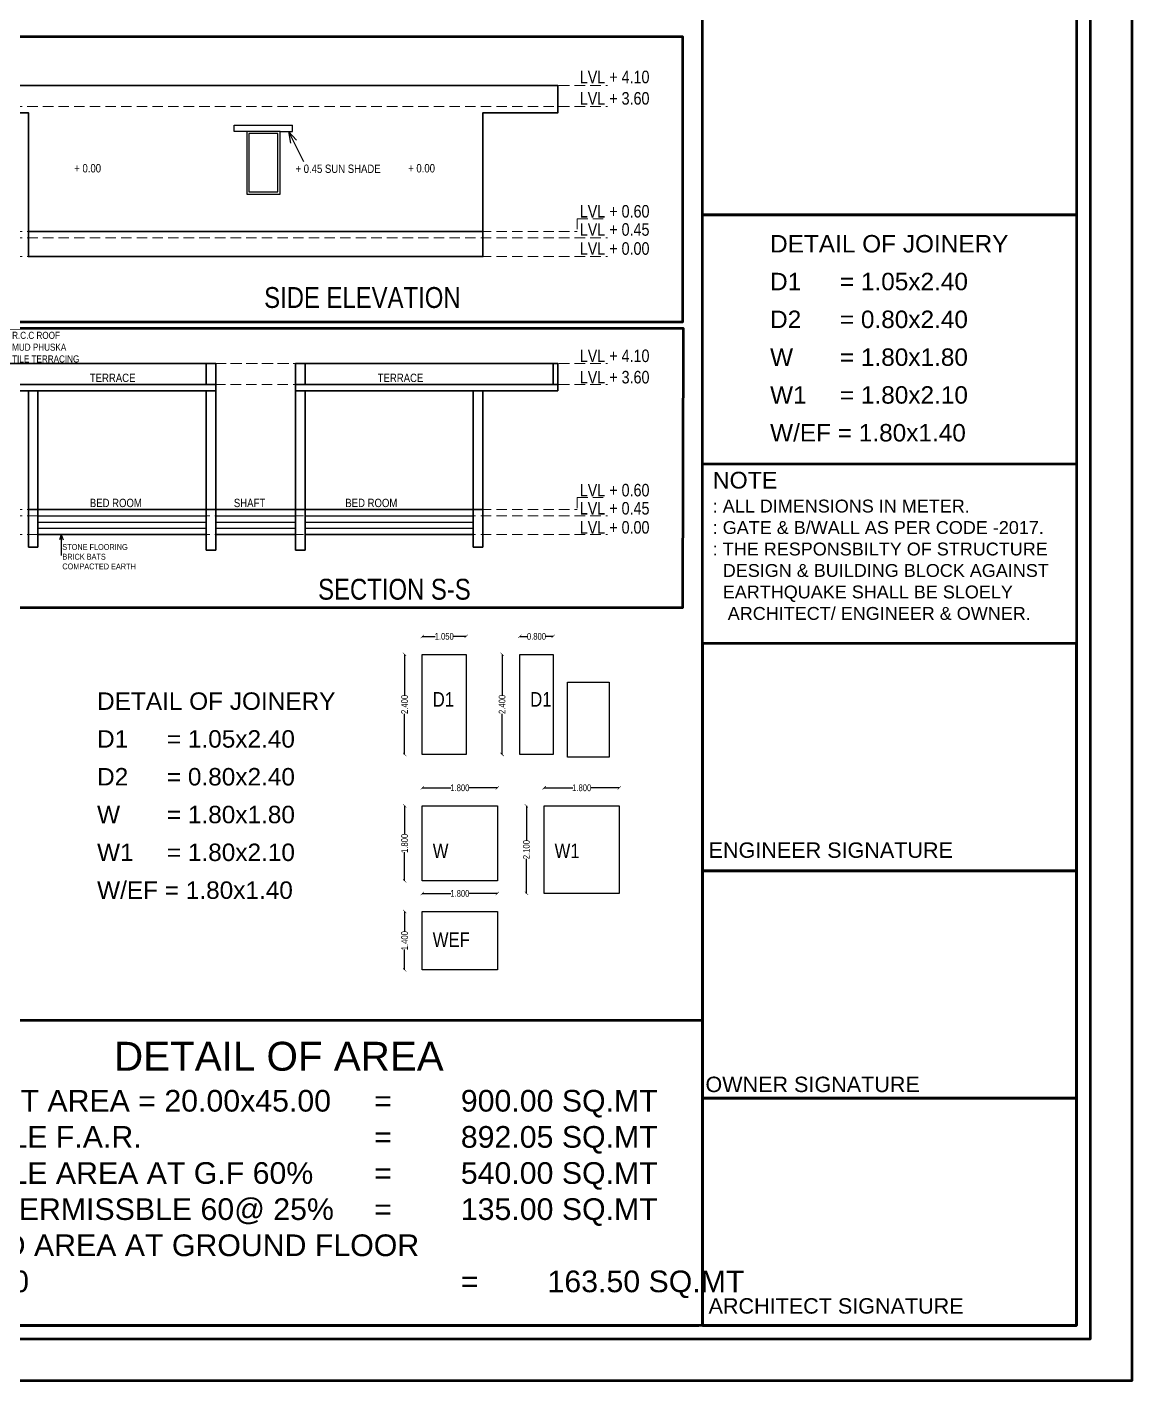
# Model space of a CAD drawing. Header units: metres. Extents: x 0 to 74, y 0 to 58.2.
# Drawn here: x 47.52 to 74.02, y 0 to 32.47 of the extents above; entities that cross this region are included whole.
import ezdxf

# ---------------------------------------------------------------- set-up
doc = ezdxf.new("R2010")
doc.units = ezdxf.units.M
doc.header["$MEASUREMENT"] = 0
doc.linetypes.add('DASHED2', pattern=[0.375, 0.25, -0.125])
doc.layers.get('0').update_dxf_attribs({"lineweight": 30})
doc.layers.add('AP_MARKING', color=7, linetype='Continuous', plot=False)
for name, color, linetype, lineweight in [('AREA', 7, 'Continuous', 25), ('AUTOPLAN', 6, 'Continuous', 25), ('BUILDING', 7, 'Continuous', 53), ('FLOOR-GROUND', 7, 'Continuous', 50), ('STAIR', 7, 'Continuous', 70)]:
    doc.layers.add(name, color=color, linetype=linetype, lineweight=lineweight)
doc.styles.add('NOTES', font='arial.ttf')
doc.styles.get("Standard").update_dxf_attribs({"font": 'ARIALN.TTF'})
doc.dimstyles.get("Standard").update_dxf_attribs({"dimtxt": 0.18, "dimasz": 0.18, "dimexe": 0.18, "dimexo": 0.0625, "dimgap": 0.09, "dimtad": 0, "dimtih": 1, "dimtoh": 1, "dimdec": 4, "dimzin": 0, "dimdsep": 46, "dimtxsty": 'Standard', "dimcen": 0.09, "dimadec": 0, "dimazin": 0, "dimtfac": 1, "dimtdec": 4, "dimtofl": 0, "dimtmove": 0, "dimatfit": 3, "dimfxl": 1, "dimtolj": 1, "dimtzin": 0, "dimarcsym": 0})

# ---------------------------------------------------------------- blocks, each defined once
blk = doc.blocks.new('_ArchTick')
at = {"color": 0, "linetype": 'ByBlock', "const_width": 0.15}
blk.add_lwpolyline([(-0.5, -0.5), (0.5, 0.5)], dxfattribs=at)
blk = doc.blocks.new('*D47')
at = {"layer": 'AUTOPLAN', "lineweight": -2, "transparency": 16777216}
for p, q in [((57.001, 17.858), (57.311, 17.858)), ((58.051, 17.858), (57.741, 17.858))]:
    blk.add_line(p, q, dxfattribs=at)
at = {"layer": 'DEFPOINTS', "color": 0, "lineweight": 50, "transparency": 16777216}
for p in [(57.001, 17.858), (57.001, 17.427), (58.051, 17.427)]:
    blk.add_point(p, dxfattribs=at)
at = {"layer": 'AUTOPLAN', "lineweight": -2, "transparency": 16777216, "xscale": 0.08, "yscale": 0.08, "zscale": 0.08, "rotation": 180}
blk.add_blockref('_ArchTick', (57.001, 17.858), dxfattribs=at)
at = {"layer": 'AUTOPLAN', "lineweight": -2, "transparency": 16777216, "xscale": 0.08, "yscale": 0.08, "zscale": 0.08}
blk.add_blockref('_ArchTick', (58.051, 17.858), dxfattribs=at)
at = {"layer": 'AUTOPLAN', "color": 0, "transparency": 16777216, "insert": (57.526, 17.858), "char_height": 0.16, "attachment_point": 5}
blk.add_mtext('\\A1;1.050', dxfattribs=at)
blk = doc.blocks.new('*D48')
at = {"layer": 'AUTOPLAN', "lineweight": -2, "transparency": 16777216}
for p, q in [((56.576, 17.427), (56.576, 16.449)), ((56.576, 15.027), (56.576, 16.004))]:
    blk.add_line(p, q, dxfattribs=at)
at = {"layer": 'DEFPOINTS', "color": 0, "lineweight": 50, "transparency": 16777216}
for p in [(57.001, 17.427), (56.576, 15.027), (57.001, 15.027)]:
    blk.add_point(p, dxfattribs=at)
at = {"layer": 'AUTOPLAN', "lineweight": -2, "transparency": 16777216, "xscale": 0.08, "yscale": 0.08, "zscale": 0.08}
for p, rotation in [((56.576, 17.427), 90), ((56.576, 15.027), 270)]:
    blk.add_blockref('_ArchTick', p, dxfattribs=dict(at, rotation=rotation))
at = {"layer": 'AUTOPLAN', "color": 0, "transparency": 16777216, "insert": (56.576, 16.227), "char_height": 0.16, "attachment_point": 5, "rotation": 90}
blk.add_mtext('\\A1;2.400', dxfattribs=at)
blk = doc.blocks.new('*D49')
at = {"layer": 'AUTOPLAN', "lineweight": -2, "transparency": 16777216}
for p, q in [((59.338, 17.858), (59.517, 17.858)), ((60.138, 17.858), (59.96, 17.858))]:
    blk.add_line(p, q, dxfattribs=at)
at = {"layer": 'DEFPOINTS', "color": 0, "lineweight": 50, "transparency": 16777216}
for p in [(59.338, 17.858), (59.338, 17.427), (60.138, 17.427)]:
    blk.add_point(p, dxfattribs=at)
at = {"layer": 'AUTOPLAN', "lineweight": -2, "transparency": 16777216, "xscale": 0.08, "yscale": 0.08, "zscale": 0.08, "rotation": 180}
blk.add_blockref('_ArchTick', (59.338, 17.858), dxfattribs=at)
at = {"layer": 'AUTOPLAN', "lineweight": -2, "transparency": 16777216, "xscale": 0.08, "yscale": 0.08, "zscale": 0.08}
blk.add_blockref('_ArchTick', (60.138, 17.858), dxfattribs=at)
at = {"layer": 'AUTOPLAN', "color": 0, "transparency": 16777216, "insert": (59.738, 17.858), "char_height": 0.16, "attachment_point": 5}
blk.add_mtext('\\A1;0.800', dxfattribs=at)
blk = doc.blocks.new('*D50')
at = {"layer": 'AUTOPLAN', "lineweight": -2, "transparency": 16777216}
for p, q in [((58.914, 17.427), (58.914, 16.449)), ((58.914, 15.027), (58.914, 16.004))]:
    blk.add_line(p, q, dxfattribs=at)
at = {"layer": 'DEFPOINTS', "color": 0, "lineweight": 50, "transparency": 16777216}
for p in [(59.338, 17.427), (58.914, 15.027), (59.338, 15.027)]:
    blk.add_point(p, dxfattribs=at)
at = {"layer": 'AUTOPLAN', "lineweight": -2, "transparency": 16777216, "xscale": 0.08, "yscale": 0.08, "zscale": 0.08}
for p, rotation in [((58.914, 17.427), 90), ((58.914, 15.027), 270)]:
    blk.add_blockref('_ArchTick', p, dxfattribs=dict(at, rotation=rotation))
at = {"layer": 'AUTOPLAN', "color": 0, "transparency": 16777216, "insert": (58.914, 16.227), "char_height": 0.16, "attachment_point": 5, "rotation": 90}
blk.add_mtext('\\A1;2.400', dxfattribs=at)
blk = doc.blocks.new('*D51')
at = {"layer": 'AUTOPLAN', "lineweight": -2, "transparency": 16777216}
for p, q in [((57.001, 14.226), (57.686, 14.226)), ((58.801, 14.226), (58.116, 14.226))]:
    blk.add_line(p, q, dxfattribs=at)
at = {"layer": 'DEFPOINTS', "color": 0, "lineweight": 50, "transparency": 16777216}
for p in [(57.001, 14.226), (57.001, 13.794), (58.801, 13.794)]:
    blk.add_point(p, dxfattribs=at)
at = {"layer": 'AUTOPLAN', "lineweight": -2, "transparency": 16777216, "xscale": 0.08, "yscale": 0.08, "zscale": 0.08, "rotation": 180}
blk.add_blockref('_ArchTick', (57.001, 14.226), dxfattribs=at)
at = {"layer": 'AUTOPLAN', "lineweight": -2, "transparency": 16777216, "xscale": 0.08, "yscale": 0.08, "zscale": 0.08}
blk.add_blockref('_ArchTick', (58.801, 14.226), dxfattribs=at)
at = {"layer": 'AUTOPLAN', "color": 0, "transparency": 16777216, "insert": (57.901, 14.226), "char_height": 0.16, "attachment_point": 5}
blk.add_mtext('\\A1;1.800', dxfattribs=at)
blk = doc.blocks.new('*D52')
at = {"layer": 'AUTOPLAN', "lineweight": -2, "transparency": 16777216}
for p, q in [((56.576, 13.794), (56.576, 13.109)), ((56.576, 11.994), (56.576, 12.679))]:
    blk.add_line(p, q, dxfattribs=at)
at = {"layer": 'DEFPOINTS', "color": 0, "lineweight": 50, "transparency": 16777216}
for p in [(57.001, 13.794), (56.576, 11.994), (57.001, 11.994)]:
    blk.add_point(p, dxfattribs=at)
at = {"layer": 'AUTOPLAN', "lineweight": -2, "transparency": 16777216, "xscale": 0.08, "yscale": 0.08, "zscale": 0.08}
for p, rotation in [((56.576, 13.794), 90), ((56.576, 11.994), 270)]:
    blk.add_blockref('_ArchTick', p, dxfattribs=dict(at, rotation=rotation))
at = {"layer": 'AUTOPLAN', "color": 0, "transparency": 16777216, "insert": (56.576, 12.894), "char_height": 0.16, "attachment_point": 5, "rotation": 90}
blk.add_mtext('\\A1;1.800', dxfattribs=at)
blk = doc.blocks.new('*D53')
at = {"layer": 'AUTOPLAN', "lineweight": -2, "transparency": 16777216}
for p, q in [((59.923, 14.226), (60.608, 14.226)), ((61.723, 14.226), (61.038, 14.226))]:
    blk.add_line(p, q, dxfattribs=at)
at = {"layer": 'DEFPOINTS', "color": 0, "lineweight": 50, "transparency": 16777216}
for p in [(59.923, 14.226), (59.923, 13.794), (61.723, 13.794)]:
    blk.add_point(p, dxfattribs=at)
at = {"layer": 'AUTOPLAN', "lineweight": -2, "transparency": 16777216, "xscale": 0.08, "yscale": 0.08, "zscale": 0.08, "rotation": 180}
blk.add_blockref('_ArchTick', (59.923, 14.226), dxfattribs=at)
at = {"layer": 'AUTOPLAN', "lineweight": -2, "transparency": 16777216, "xscale": 0.08, "yscale": 0.08, "zscale": 0.08}
blk.add_blockref('_ArchTick', (61.723, 14.226), dxfattribs=at)
at = {"layer": 'AUTOPLAN', "color": 0, "transparency": 16777216, "insert": (60.823, 14.226), "char_height": 0.16, "attachment_point": 5}
blk.add_mtext('\\A1;1.800', dxfattribs=at)
blk = doc.blocks.new('*D54')
at = {"layer": 'AUTOPLAN', "lineweight": -2, "transparency": 16777216}
for p, q in [((59.498, 13.794), (59.498, 12.966)), ((59.498, 11.694), (59.498, 12.522))]:
    blk.add_line(p, q, dxfattribs=at)
at = {"layer": 'DEFPOINTS', "color": 0, "lineweight": 50, "transparency": 16777216}
for p in [(59.923, 13.794), (59.498, 11.694), (59.923, 11.694)]:
    blk.add_point(p, dxfattribs=at)
at = {"layer": 'AUTOPLAN', "lineweight": -2, "transparency": 16777216, "xscale": 0.08, "yscale": 0.08, "zscale": 0.08}
for p, rotation in [((59.498, 13.794), 90), ((59.498, 11.694), 270)]:
    blk.add_blockref('_ArchTick', p, dxfattribs=dict(at, rotation=rotation))
at = {"layer": 'AUTOPLAN', "color": 0, "transparency": 16777216, "insert": (59.498, 12.744), "char_height": 0.16, "attachment_point": 5, "rotation": 90}
blk.add_mtext('\\A1;2.100', dxfattribs=at)
blk = doc.blocks.new('*D55')
at = {"layer": 'AUTOPLAN', "lineweight": -2, "transparency": 16777216}
for p, q in [((57.001, 11.693), (57.686, 11.693)), ((58.801, 11.693), (58.116, 11.693))]:
    blk.add_line(p, q, dxfattribs=at)
at = {"layer": 'DEFPOINTS', "color": 0, "lineweight": 50, "transparency": 16777216}
for p in [(57.001, 11.693), (57.001, 11.261), (58.801, 11.261)]:
    blk.add_point(p, dxfattribs=at)
at = {"layer": 'AUTOPLAN', "lineweight": -2, "transparency": 16777216, "xscale": 0.08, "yscale": 0.08, "zscale": 0.08, "rotation": 180}
blk.add_blockref('_ArchTick', (57.001, 11.693), dxfattribs=at)
at = {"layer": 'AUTOPLAN', "lineweight": -2, "transparency": 16777216, "xscale": 0.08, "yscale": 0.08, "zscale": 0.08}
blk.add_blockref('_ArchTick', (58.801, 11.693), dxfattribs=at)
at = {"layer": 'AUTOPLAN', "color": 0, "transparency": 16777216, "insert": (57.901, 11.693), "char_height": 0.16, "attachment_point": 5}
blk.add_mtext('\\A1;1.800', dxfattribs=at)
blk = doc.blocks.new('*D56')
at = {"layer": 'AUTOPLAN', "lineweight": -2, "transparency": 16777216}
for p, q in [((56.576, 11.261), (56.576, 10.776)), ((56.576, 9.861), (56.576, 10.346))]:
    blk.add_line(p, q, dxfattribs=at)
at = {"layer": 'DEFPOINTS', "color": 0, "lineweight": 50, "transparency": 16777216}
for p in [(57.001, 11.261), (56.576, 9.861), (57.001, 9.861)]:
    blk.add_point(p, dxfattribs=at)
at = {"layer": 'AUTOPLAN', "lineweight": -2, "transparency": 16777216, "xscale": 0.08, "yscale": 0.08, "zscale": 0.08}
for p, rotation in [((56.576, 11.261), 90), ((56.576, 9.861), 270)]:
    blk.add_blockref('_ArchTick', p, dxfattribs=dict(at, rotation=rotation))
at = {"layer": 'AUTOPLAN', "color": 0, "transparency": 16777216, "insert": (56.576, 10.561), "char_height": 0.16, "attachment_point": 5, "rotation": 90}
blk.add_mtext('\\A1;1.400', dxfattribs=at)

msp = doc.modelspace()

# ---------------------------------------------------------------- linework, layer by layer
for p, q in [((47.5535, 27.5692), (58.4535, 27.5692)), ((45.7535, 24.401), (52.0485, 24.401)), ((51.8185, 24.401), (51.8185, 23.901)), ((52.0485, 24.401), (52.0485, 19.923)), ((53.9585, 24.401), (60.2535, 24.401)), ((53.9585, 24.401), (53.9585, 19.923)), ((54.1885, 24.401), (54.1885, 23.901)), ((60.1385, 24.401), (60.1385, 23.901)), ((60.2535, 24.401), (60.2535, 23.751)), ((45.7535, 23.901), (52.0485, 23.901)), ((45.7535, 23.751), (52.0485, 23.751)), ((47.5535, 23.751), (47.5535, 20.001)), ((47.5535, 23.751), (47.5535, 20.001)), ((47.7835, 23.751), (47.7835, 20.001)), ((51.8185, 23.751), (51.8185, 19.923)), ((53.9585, 23.901), (60.2535, 23.901)), ((53.9585, 23.751), (60.2535, 23.751)), ((54.1885, 23.751), (54.1885, 19.923)), ((58.2235, 23.751), (58.2235, 20.001)), ((58.4535, 23.751), (58.4535, 20.001)), ((47.5535, 20.901), (58.4535, 20.901)), ((47.7835, 20.301), (51.8185, 20.301)), ((52.0485, 20.301), (53.9585, 20.301)), ((54.1885, 20.301), (58.2235, 20.301)), ((47.5535, 20.001), (47.7835, 20.001)), ((51.8185, 19.923), (52.0485, 19.923)), ((53.9585, 19.923), (54.1885, 19.923)), ((58.2235, 20.001), (58.4535, 20.001))]:
    msp.add_line(p, q)
msp.add_lwpolyline([(45.7535, 31.0692), (45.7535, 30.4192), (47.5535, 30.4192), (47.5535, 27.5692), (47.5535, 26.9692), (58.4535, 26.9692), (58.4535, 30.3142), (58.4535, 30.4192), (60.2535, 30.4192), (60.2535, 31.0692), (45.7535, 31.0692)], close=True)
at = {"layer": 'AP_MARKING', "color": 0}
for points in [[(57.0011, 17.4267), (58.0511, 17.4267), (58.0511, 15.0267), (57.0011, 15.0267)], [(59.3384, 17.4267), (60.1384, 17.4267), (60.1384, 15.0267), (59.3384, 15.0267)], [(60.483, 16.7629), (61.483, 16.7629), (61.483, 14.9629), (60.483, 14.9629)], [(57.0011, 13.7938), (58.8011, 13.7938), (58.8011, 11.9938), (57.0011, 11.9938)], [(59.9231, 13.7938), (61.7231, 13.7938), (61.7231, 11.6938), (59.9231, 11.6938)], [(57.0011, 11.2615), (58.8011, 11.2615), (58.8011, 9.8615), (57.0011, 9.8615)]]:
    msp.add_lwpolyline(points, close=True, dxfattribs=at)
at = {"layer": 'AREA'}
for p, q in [((52.4893, 29.9692), (52.4893, 30.1192)), ((52.4893, 30.1192), (53.8893, 30.1192)), ((52.7893, 29.9692), (52.4893, 29.9692)), ((53.5893, 29.9692), (53.8893, 29.9692)), ((53.7894, 29.9692), (54.1539, 29.2477)), ((53.7894, 29.9692), (53.8402, 29.6907)), ((53.7894, 29.9692), (53.9835, 29.7631)), ((53.8893, 29.9692), (53.8893, 30.1192)), ((47.5535, 26.9692), (47.5535, 27.5692)), ((51.9335, 20.901), (47.5535, 20.901)), ((47.7835, 20.751), (51.8185, 20.751)), ((47.7835, 20.601), (51.8185, 20.601)), ((52.0485, 20.751), (53.9585, 20.751)), ((52.0485, 20.601), (53.9585, 20.601)), ((54.1885, 20.751), (58.2235, 20.751)), ((54.1885, 20.601), (58.2235, 20.601)), ((47.7835, 20.451), (51.8185, 20.451)), ((48.3427, 20.301), (48.2991, 20.1709)), ((48.3427, 20.301), (48.3427, 19.7999)), ((48.3427, 20.301), (48.3863, 20.1709)), ((52.0485, 20.451), (53.9585, 20.451)), ((54.1885, 20.451), (58.2235, 20.451))]:
    msp.add_line(p, q, dxfattribs=at)
for points in [[(52.7893, 28.4692), (53.5893, 28.4692), (53.5893, 29.9692), (52.7893, 29.9692)], [(52.8393, 28.5192), (53.5393, 28.5192), (53.5393, 29.9192), (52.8393, 29.9192)]]:
    msp.add_lwpolyline(points, close=True, dxfattribs=at)
at = {"layer": 'AUTOPLAN'}
for p, q in [((60.483, 16.7629), (61.483, 16.7629)), ((60.483, 14.9629), (60.483, 16.7629)), ((61.483, 16.7629), (61.483, 14.9629)), ((61.483, 14.9629), (60.483, 14.9629))]:
    msp.add_line(p, q, dxfattribs=at)
for points in [[(57.0011, 17.4267), (58.0511, 17.4267), (58.0511, 15.0267), (57.0011, 15.0267)], [(59.3384, 17.4267), (60.1384, 17.4267), (60.1384, 15.0267), (59.3384, 15.0267)], [(60.483, 16.7629), (61.483, 16.7629), (61.483, 14.9629), (60.483, 14.9629)], [(57.0011, 13.7938), (58.8011, 13.7938), (58.8011, 11.9938), (57.0011, 11.9938)], [(59.9231, 13.7938), (61.7231, 13.7938), (61.7231, 11.6938), (59.9231, 11.6938)], [(57.0011, 11.2615), (58.8011, 11.2615), (58.8011, 9.8615), (57.0011, 9.8615)]]:
    msp.add_lwpolyline(points, close=True, dxfattribs=at)
at = {"layer": 'BUILDING'}
for points in [[(1, 57.2385), (73.017, 57.2385), (73.017, 1), (1, 1)], [(1.33, 56.9085), (72.687, 56.9085), (72.687, 1.33), (1.33, 1.33)], [(63.7212, 43.3961), (72.687, 43.3961), (72.687, 27.9699), (63.7212, 27.9699)], [(63.7212, 27.9699), (72.687, 27.9699), (72.687, 21.9867), (63.7212, 21.9867)], [(63.7212, 12.2365), (72.687, 12.2365), (72.687, 17.6897), (63.7212, 17.6897)], [(63.7212, 6.7832), (72.687, 6.7832), (72.687, 12.2365), (63.7212, 12.2365)], [(63.7212, 1.33), (72.687, 1.33), (72.687, 6.7832), (63.7212, 6.7832)]]:
    msp.add_lwpolyline(points, close=True, dxfattribs=at)
for points in [[(63.7212, 14.9696), (63.7212, 43.3961), (72.687, 43.3961), (72.687, 14.9696)], [(72.687, 14.9696), (72.687, 1.33), (63.7212, 1.33), (63.7212, 14.9696)], [(63.7212, 8.6444), (42.698, 8.6444), (42.698, 1.33), (63.6315, 1.33)]]:
    msp.add_lwpolyline(points, dxfattribs=at)
at = {"layer": 'FLOOR-GROUND', "color": 61, "lineweight": 50}
msp.add_lwpolyline([(0, 58.2385), (74.017, 58.2385), (74.017, 0), (0, 0), (0, 0)], close=True, dxfattribs=at)
at = {"layer": 'FLOOR-GROUND', "color": 141, "lineweight": 50}
for points in [[(27.7909, 32.2466), (63.2386, 32.2466), (63.2386, 25.3963), (27.7909, 25.3963)], [(27.8043, 25.2517), (63.2521, 25.2517), (63.2386, 18.546), (27.7909, 18.546)]]:
    msp.add_lwpolyline(points, close=True, dxfattribs=at)
at = {"layer": 'STAIR', "linetype": 'DASHED2', "lineweight": 15}
for p, q in [((28.403, 31.0692), (61.4378, 31.0692)), ((28.403, 30.5692), (61.4378, 30.5692)), ((60.7164, 27.8757), (61.4541, 27.8757)), ((28.403, 27.5692), (60.7164, 27.5692)), ((28.403, 27.4192), (61.4378, 27.4192)), ((28.403, 26.9692), (61.4378, 26.9692)), ((28.403, 24.401), (61.4378, 24.401)), ((52.0485, 24.401), (53.9585, 24.401)), ((28.403, 23.901), (61.4378, 23.901)), ((60.7164, 21.1878), (61.4541, 21.1878)), ((28.403, 20.901), (60.7164, 20.901)), ((28.403, 20.751), (61.4378, 20.751)), ((28.403, 20.301), (61.4378, 20.301))]:
    msp.add_line(p, q, dxfattribs=at)
for points in [[(60.7164, 27.8757), (60.7164, 27.5692)], [(60.7164, 21.1878), (60.7164, 20.8813)]]:
    msp.add_lwpolyline(points, dxfattribs=at)

# ---------------------------------------------------------------- texts
for s, height, p in [('D1    ', 0.34944, (57.2507, 16.1734)), ('D1    ', 0.34944, (59.5879, 16.1734)), ('W', 0.3494, (57.2507, 12.5405)), ('W1', 0.34944, (60.1726, 12.5405)), ('WEF', 0.34944, (57.2507, 10.4082))]:
    msp.add_text(s, height=height).set_placement(p)
at = {"layer": 'AREA'}
for s, insert, char_height, width, attachment_point in [('LVL + 4.10', (60.7761, 31.4272), 0.3, 9.173443, 1), ('LVL + 3.60', (60.7761, 30.9143), 0.3, 9.173443, 1), ('+ 0.00', (48.6539, 29.1878), 0.2, 1.99397, 1), ('+ 0.45 SUN SHADE', (53.9589, 29.1754), 0.2, 3.067985, 1), ('+ 0.00', (56.6614, 29.1878), 0.2, 1.99397, 1), ('LVL + 0.60', (60.7761, 28.2051), 0.3, 9.173443, 1), ('LVL + 0.45', (60.7761, 27.7697), 0.3, 9.173443, 1), ('LVL + 0.00', (60.7761, 27.3123), 0.3, 9.173443, 1), ('SIDE ELEVATION', (53.2082, 26.2373), 0.5, 9.173443, 1), ('R.C.C ROOF\\PMUD PHUSKA\\PTILE TERRACING', (47.1644, 24.4257), 0.17, 6.990739, 7), ('LVL + 4.10', (60.7761, 24.7393), 0.3, 9.173443, 1), ('TERRACE', (49.0281, 24.1602), 0.2, 1.99397, 1), ('TERRACE', (55.9305, 24.1602), 0.2, 1.99397, 1), ('LVL + 3.60', (60.7761, 24.2264), 0.3, 9.173443, 1), ('LVL + 0.60', (60.7761, 21.5172), 0.3, 9.173443, 1), ('BED ROOM', (49.0281, 21.1602), 0.2, 1.99397, 1), ('SHAFT', (52.4824, 21.1602), 0.2, 1.99397, 1), ('BED ROOM', (55.1545, 21.1602), 0.2, 1.99397, 1), ('LVL + 0.45', (60.7761, 21.0818), 0.3, 9.173443, 1), ('LVL + 0.00', (60.7761, 20.6243), 0.3, 9.173443, 1), ('STONE FLOORING\\PBRICK BATS\\PCOMPACTED EARTH', (48.3692, 20.0731), 0.14, 4.893517, 1), ('SECTION S-S', (54.5022, 19.2397), 0.5, 9.173443, 1)]:
    msp.add_mtext(s, dxfattribs=dict(at, insert=insert, char_height=char_height, width=width, attachment_point=attachment_point))
at = {"layer": 'AREA', "char_height": 0.418399, "width": 12.717028, "attachment_point": 1, "line_spacing_factor": 1.3, "style": 'NOTES'}
for insert in [(65.3406, 27.4864), (49.202, 16.5152)]:
    msp.add_mtext('DETAIL OF JOINERY\\PD1^I= 1.05x2.40\\PD2^I= 0.80x2.40\\PW^I= 1.80x1.80\\PW1^I= 1.80x2.10\\PW/EF = 1.80x1.40', dxfattribs=dict(at, insert=insert))
at = {"layer": 'AREA', "style": 'NOTES'}
for s, insert, char_height, width, attachment_point in [('{\\H1.294x;NOTE\\P}: ALL DIMENSIONS IN METER.\\P: GATE & B/WALL AS PER CODE -2017.\\P: THE RESPONSBILTY OF STRUCTURE\\P  DESIGN & BUILDING BLOCK AGAINST\\P  EARTHQUAKE SHALL BE SLOELY\\P   ARCHITECT/ ENGINEER & OWNER.', (63.9655, 21.8057), 0.309, 17.821142, 1), ('ENGINEER SIGNATURE', (69.7247, 12.9167), 0.37, 17.302079, 3), ('^I^I{\\H1.333x;^IDETAIL OF AREA\\P}TOTAL PLOT AREA = 20.00x45.00^I=^I900.00 SQ.MT\\PPERMISSBLE F.A.R.^I^I^I=^I892.05 SQ.MT\\PPERMISSBLE AREA AT G.F 60%^I=^I540.00 SQ.MT\\PMINIMUM PERMISSBLE 60@ 25%^I=^I135.00 SQ.MT\\PPROPOSED AREA AT GROUND FLOOR\\P15.00 x10.90^I^I^I^I^I=^I163.50 SQ.MT', (43.3714, 8.1346), 0.51975, 30.362903, 1), ('OWNER SIGNATURE', (68.9302, 7.2979), 0.37, 17.302079, 3), ('ARCHITECT SIGNATURE', (69.9811, 1.9838), 0.37, 17.302079, 3)]:
    msp.add_mtext(s, dxfattribs=dict(at, insert=insert, char_height=char_height, width=width, attachment_point=attachment_point))

# ---------------------------------------------------------------- dimensions: what is measured, and where the dimension line sits
at = {"layer": 'AUTOPLAN'}
for base, p1, p2, picture, middle in [((57.0011, 17.8584), (58.0511, 17.4267), (57.0011, 17.4267), '*D47', (57.5261, 17.8584)), ((59.3384, 17.8584), (60.1384, 17.4267), (59.3384, 17.4267), '*D49', (59.7384, 17.8584)), ((57.0011, 14.2255), (58.8011, 13.7938), (57.0011, 13.7938), '*D51', (57.9011, 14.2255)), ((59.9231, 14.2255), (61.7231, 13.7938), (59.9231, 13.7938), '*D53', (60.8231, 14.2255)), ((57.0011, 11.6932), (58.8011, 11.2615), (57.0011, 11.2615), '*D55', (57.9011, 11.6932))]:
    dim = msp.add_linear_dim(base=base, p1=p1, p2=p2, dimstyle='Standard', override={"dimtxt": 0.16, "dimasz": 0.08, "dimgap": 0, "dimtih": 0, "dimtoh": 0, "dimdec": 3, "dimblk": 'ArchTick', "dimse1": 1, "dimse2": 1, "dimclrd": 256, "dimtdec": 0}, dxfattribs=at)
    dim.commit()
    dim.dimension.update_dxf_attribs({"geometry": picture, "text_midpoint": middle})
for base, p1, p2, picture, middle in [((56.5764, 15.0267), (57.0011, 17.4267), (57.0011, 15.0267), '*D48', (56.5764, 16.2267)), ((58.9136, 15.0267), (59.3384, 17.4267), (59.3384, 15.0267), '*D50', (58.9136, 16.2267)), ((56.5764, 11.9938), (57.0011, 13.7938), (57.0011, 11.9938), '*D52', (56.5764, 12.8938)), ((59.4983, 11.6938), (59.9231, 13.7938), (59.9231, 11.6938), '*D54', (59.4983, 12.7438)), ((56.5764, 9.8615), (57.0011, 11.2615), (57.0011, 9.8615), '*D56', (56.5764, 10.5615))]:
    dim = msp.add_linear_dim(base=base, p1=p1, p2=p2, angle=90, dimstyle='Standard', override={"dimtxt": 0.16, "dimasz": 0.08, "dimgap": 0, "dimtih": 0, "dimtoh": 0, "dimdec": 3, "dimblk": 'ArchTick', "dimse1": 1, "dimse2": 1, "dimclrd": 256, "dimtdec": 0}, dxfattribs=at)
    dim.commit()
    dim.dimension.update_dxf_attribs({"geometry": picture, "text_midpoint": middle})

doc.saveas('drawing.dxf')
